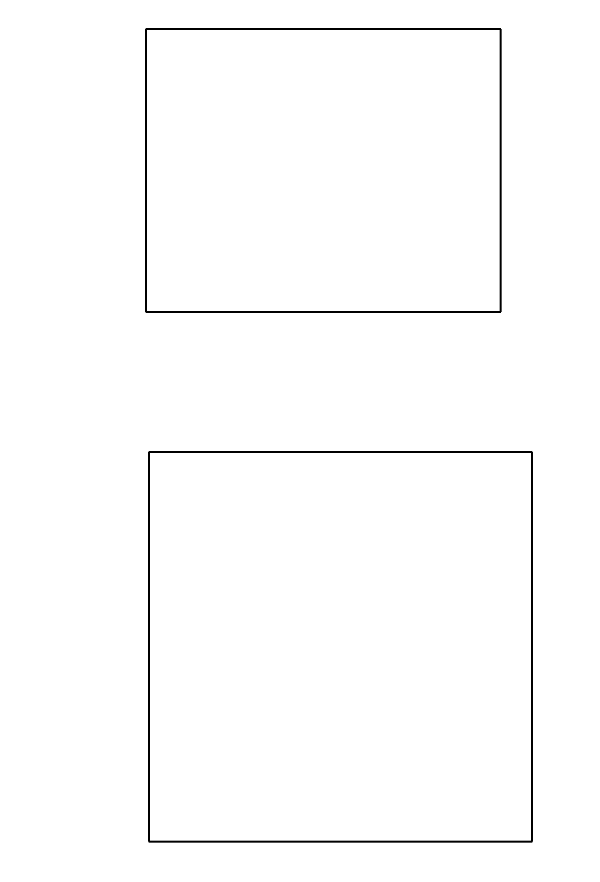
# Model space of a CAD drawing. Header units: millimetres. Extents: x -1 to 131, y 28 to 94.
# Drawn here: x 101.98 to 106.55, y 36.22 to 43.08 of the extents above; entities that cross this region are included whole.
import ezdxf

# ---------------------------------------------------------------- set-up
doc = ezdxf.new("R2010")
doc.units = ezdxf.units.MM
doc.header["$LTSCALE"] = 1.21
doc.header["$MEASUREMENT"] = 0
doc.header["$PDMODE"] = 3
doc.header["$PDSIZE"] = 0.3125
doc.layers.get('0').update_dxf_attribs({"linetype": 'CONTINUOUS'})
doc.layers.get('DEFPOINTS').update_dxf_attribs({"linetype": 'CONTINUOUS'})
doc.layers.add('Dim', color=3, linetype='CONTINUOUS', lineweight=25)
doc.styles.get("Standard").update_dxf_attribs({"font": 'txt', "width": 0.8})
doc.dimstyles.get("Standard").update_dxf_attribs({"dimtxt": 0.15625, "dimasz": 0.1875, "dimexe": 0.125, "dimexo": 0.0625, "dimgap": 0.09, "dimtad": 0, "dimtih": 1, "dimtoh": 1, "dimzin": 4, "dimdsep": 46, "dimtxsty": 'Standard', "dimblk": '_FILLED', "dimblk1": '_FILLED', "dimblk2": '_FILLED', "dimcen": 0.09, "dimazin": 1, "dimtp": 0.01, "dimtm": 0.01, "dimtfac": 1, "dimtofl": 0, "dimtmove": 0, "dimatfit": 3, "dimldrblk": '_FILLED', "dimfxl": 1, "dimtolj": 1, "dimtzin": 4, "dimarcsym": 0})

# ---------------------------------------------------------------- blocks, each defined once
blk = doc.blocks.new('_FILLED')
at = {"color": 0, "linetype": 'ByBlock'}
blk.add_solid([(0, 0), (-1, 0.1667), (-1, -0.1667)], dxfattribs=at)
blk = doc.blocks.new('*D29')
at = {"color": 0, "linetype": 'ByBlock', "lineweight": -2}
for p, q in [((97.8973, 42.3652), (90.0561, 42.3652)), ((90.1811, 42.3652), (90.1811, 36.548)), ((90.1811, 27.6174), (90.1811, 33.4346)), ((106.4921, 27.6174), (90.0561, 27.6174))]:
    blk.add_line(p, q, dxfattribs=at)
at = {"layer": 'DEFPOINTS', "color": 0, "linetype": 'ByBlock'}
for p in [(97.9598, 42.3652), (106.5546, 27.6174)]:
    blk.add_point(p, dxfattribs=at)
at = {"color": 0, "linetype": 'ByBlock', "lineweight": -2}
for p, rotation in [((90.1811, 42.3652), 90), ((90.1811, 27.6174), 270)]:
    blk.add_blockref('_FILLED', p, dxfattribs=dict(at, rotation=rotation))
at = {"color": 0, "linetype": 'ByBlock', "lineweight": -2, "insert": (90.1811, 34.9913), "char_height": 1, "attachment_point": 5, "rotation": 90}
blk.add_mtext('\\A1;14.75', dxfattribs=at)
blk = doc.blocks.new('*D30')
at = {"color": 0, "linetype": 'ByBlock', "lineweight": -2}
for p, q in [((101.1223, 58.6652), (87.6348, 58.6652)), ((87.7598, 58.6652), (87.7598, 44.6313)), ((87.7598, 27.6174), (87.7598, 41.6513)), ((106.4921, 27.6174), (87.6348, 27.6174))]:
    blk.add_line(p, q, dxfattribs=at)
at = {"layer": 'DEFPOINTS', "color": 0, "linetype": 'ByBlock'}
for p in [(101.1848, 58.6652), (106.5546, 27.6174)]:
    blk.add_point(p, dxfattribs=at)
at = {"color": 0, "linetype": 'ByBlock', "lineweight": -2}
for p, rotation in [((87.7598, 58.6652), 90), ((87.7598, 27.6174), 270)]:
    blk.add_blockref('_FILLED', p, dxfattribs=dict(at, rotation=rotation))
at = {"color": 0, "linetype": 'ByBlock', "lineweight": -2, "insert": (87.7598, 43.1413), "char_height": 1, "attachment_point": 5, "rotation": 90}
blk.add_mtext('\\A1;31.05', dxfattribs=at)

msp = doc.modelspace()

# ---------------------------------------------------------------- linework, layer by layer
at = {"color": 7, "linetype": 'Continuous'}
for p, q in [((103.0176, 42.9799), (103.0176, 40.6939)), ((105.8904, 42.9799), (103.0176, 42.9799)), ((105.8904, 40.6939), (105.8904, 42.9799)), ((103.0176, 40.6939), (105.8904, 40.6939)), ((103.0428, 39.5588), (103.0428, 36.4088)), ((106.1428, 39.5588), (103.0428, 39.5588)), ((106.1428, 36.4088), (106.1428, 39.5588)), ((103.0428, 36.4088), (106.1428, 36.4088))]:
    msp.add_line(p, q, dxfattribs=at)

# ---------------------------------------------------------------- dimensions: what is measured, and where the dimension line sits
at = {"layer": 'Dim'}
for base, p2, picture, middle in [((87.7598, 58.6652), (101.1848, 58.6652), '*D30', (87.7598, 43.1413)), ((90.1811, 42.3652), (97.9598, 42.3652), '*D29', (90.1811, 34.9913))]:
    dim = msp.add_linear_dim(base=base, p1=(106.5546, 27.6174), p2=p2, angle=90, dimstyle='Standard', override={"dimtxt": 1, "dimasz": 1, "dimtih": 0, "dimtoh": 0, "dimzin": 0, "dimcen": 0.198, "dimadec": 0, "dimazin": 0, "dimtp": 0, "dimtm": 0, "dimtdec": 4, "dimtzin": 0}, dxfattribs=at)
    dim.commit()
    dim.dimension.update_dxf_attribs({"geometry": picture, "text_midpoint": middle})

doc.saveas('drawing.dxf')
